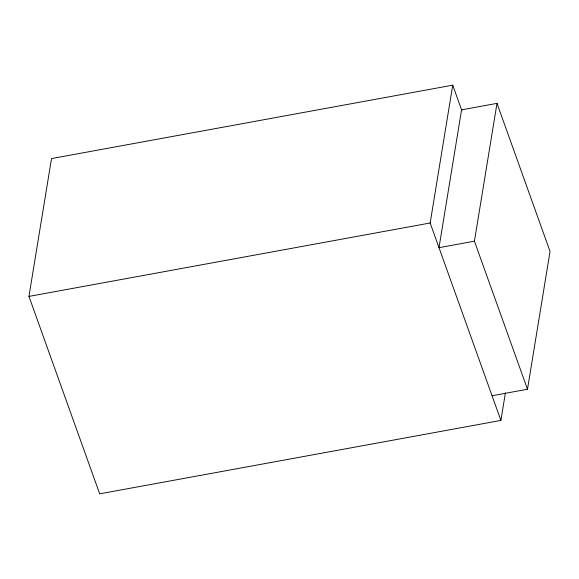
<?xml version="1.0" encoding="UTF-8"?>
<svg xmlns="http://www.w3.org/2000/svg" width="579" height="579" viewBox="0 0 579 579"><rect width="100%" height="100%" fill="white"/><g stroke="black" fill="none" stroke-linecap="round" stroke-linejoin="round"><path stroke-width="0.87" d="M505.416 392.859L500.9 420.419L99.689 493.829L28.95 296.405L51.517 158.581L452.735 85.171L461.883 110.698M500.9 420.419L430.161 222.995L452.735 85.171M474.425 241.19L496.999 103.359L461.572 109.844L439.005 247.667L474.425 241.19L527.483 389.254L492.056 395.739M527.483 389.254L550.05 251.431L496.999 103.359M28.95 296.405L430.161 222.995"/></g></svg>
